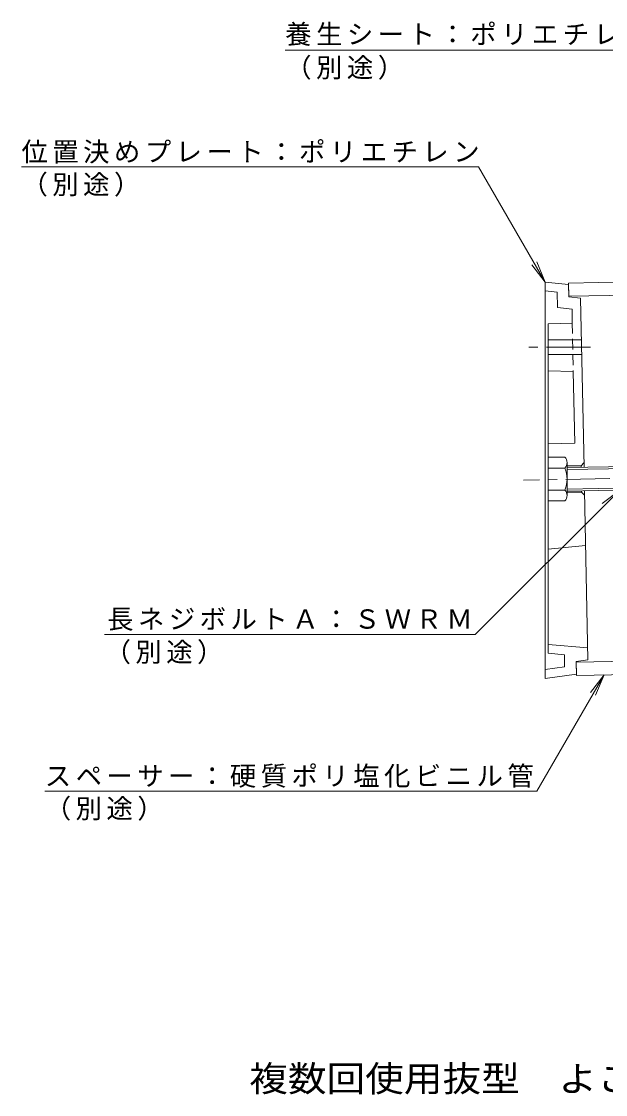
# Model space of a CAD drawing. Units: millimetres at full size, sheet at 1:3, with parts at other scales. Extents: x -328 to 269, y -404 to 363.
# Drawn here: x -328.3 to -128.8, y -404.3 to -38 of the extents above; entities that cross this region are included whole.
import ezdxf
from ezdxf.enums import TextEntityAlignment as Align

# ---------------------------------------------------------------- set-up
doc = ezdxf.new("R2010")
doc.units = ezdxf.units.MM
doc.header["$LTSCALE"] = 3
doc.linetypes.add('CHAIN1', pattern=[8, 5, -1, 1, -1])
doc.linetypes.add('DASHED1', pattern=[1.8, 1.2, -0.6])
for name, color, linetype, lineweight in [('0-0_通り芯', 3, 'Continuous', 9), ('0-8_041', 3, 'Continuous', 9), ('0-9_051', 2, 'Continuous', 9), ('0-D_087', 4, 'Continuous', 9), ('1-5_1-5ﾚｲﾔ', 7, 'Continuous', 9)]:
    doc.layers.add(name, color=color, linetype=linetype, lineweight=lineweight)
doc.layers.add('F-5_F-5ﾚｲﾔ', color=2, linetype='Continuous')
doc.styles.add('ＭＳ ゴシック', font='')
doc.styles.get('ＭＳ ゴシック').set_extended_font_data('MS Gothic')

msp = doc.modelspace()

# ---------------------------------------------------------------- linework, layer by layer
at = {"layer": '0-0_通り芯', "linetype": 'CHAIN1'}
msp.add_line((-31.42, -192.042), (-156.841, -194.596), dxfattribs=at)
at = {"layer": '0-8_041'}
for p, q in [((-141.442, -127.769), (-149.461, -126.949)), ((-149.461, -126.949), (-149.461, -262.28)), ((-141.442, -127.769), (-141.356, -132.018)), ((-145.39, -130.381), (-149.461, -129.965)), ((-145.39, -130.381), (-145.283, -135.63)), ((-137.347, -132.436), (-141.356, -132.018)), ((-137.347, -132.436), (-136.171, -190.174)), ((-140.271, -136.153), (-145.283, -135.63)), ((-148.461, -141.183), (-148.461, -253.649)), ((-137.056, -146.683), (-148.461, -146.683)), ((-136.955, -151.683), (-148.461, -151.683)), ((-148.461, -157.183), (-139.838, -157.433)), ((-139.838, -157.433), (-139.339, -181.923)), ((-139.339, -181.923), (-148.461, -182.173)), ((-137.181, -189.673), (-141.961, -189.673)), ((-137.181, -189.673), (-136.202, -188.653)), ((-137.181, -189.673), (-137.17, -190.195)), ((-136.998, -198.673), (-141.961, -198.673)), ((-137.008, -198.193), (-136.998, -198.673)), ((-136.998, -198.673), (-135.978, -199.653)), ((-136.008, -198.173), (-134.832, -255.911)), ((-135.628, -216.832), (-148.461, -218.093)), ((-134.914, -251.861), (-148.461, -250.637)), ((-142.869, -254.155), (-148.461, -253.649)), ((-134.832, -255.911), (-138.821, -256.492)), ((-138.821, -256.492), (-138.734, -260.741)), ((-138.734, -260.741), (-149.461, -262.28))]:
    msp.add_line(p, q, dxfattribs=at)
at = {"layer": '0-8_041', "linetype": 'DASHED1'}
msp.add_line((-140.174, -140.933), (-139.838, -157.433), dxfattribs=at)
at = {"layer": '0-8_041', "linetype": 'CHAIN1'}
msp.add_line((-133.978, -149.183), (-155.376, -149.183), dxfattribs=at)
at = {"layer": '0-8_041', "color": 6}
for p, q in [((-142.682, -186.673), (-148.461, -186.673)), ((-148.461, -201.673), (-148.461, -186.673)), ((-142.682, -190.426), (-148.461, -190.426)), ((-141.961, -199.797), (-141.961, -188.55)), ((-142.682, -197.921), (-148.461, -197.921)), ((-142.682, -201.673), (-148.461, -201.673))]:
    msp.add_line(p, q, dxfattribs=at)
at = {"layer": '0-8_041'}
for points in [[(-140.271, -136.153), (-140.174, -140.933), (-148.461, -141.183)], [(-142.869, -254.155), (-142.785, -258.292), (-149.461, -259.25)]]:
    msp.add_lwpolyline(points, dxfattribs=at)
at = {"layer": '0-8_041', "color": 6}
for centre, radius, start, end in [((-144.761, -188.55), 2.8, 317.9258, 42.07436), ((-152.05, -194.173), 10.089, 338.19789, 21.80217), ((-144.761, -199.797), 2.8, 317.92545, 42.07451)]:
    msp.add_arc(centre, radius, start, end, dxfattribs=at)
at = {"layer": '0-9_051'}
for p, q in [((-38.897, -188.193), (-141.961, -190.292)), ((-38.207, -188.856), (-141.961, -190.969)), ((-38.071, -195.501), (-141.961, -197.617)), ((-38.734, -196.192), (-141.961, -198.294))]:
    msp.add_line(p, q, dxfattribs=at)
at = {"layer": '0-D_087'}
for p, q in [((-141.453, -127.269), (-82.564, -126.07)), ((-141.361, -131.768), (-141.453, -127.269)), ((-141.361, -131.768), (-82.472, -130.569)), ((-138.816, -256.742), (-79.927, -255.543)), ((-138.724, -261.241), (-138.816, -256.742)), ((-138.724, -261.241), (-79.836, -260.042))]:
    msp.add_line(p, q, dxfattribs=at)
at = {"layer": '1-5_1-5ﾚｲﾔ'}
for p, q in [((-72.668, -47.729), (-238.196, -47.729)), ((-172.158, -87.636), (-328.253, -87.636)), ((-172.158, -87.636), (-149.461, -126.949)), ((-149.461, -126.949), (-152.331, -120.02)), ((-149.461, -126.949), (-154.026, -120.999)), ((-299.876, -247.264), (-173.328, -247.264)), ((-129.343, -261.05), (-132.213, -267.979)), ((-152.229, -300.69), (-320.29, -300.69))]:
    msp.add_line(p, q, dxfattribs=at)
for points in [[(-173.328, -247.264), (-123.991, -197.928), (-129.942, -202.494)], [(-152.229, -300.69), (-129.343, -261.05), (-133.909, -267)]]:
    msp.add_lwpolyline(points, dxfattribs=at)

# ---------------------------------------------------------------- texts
at = {"layer": '1-5_1-5ﾚｲﾔ', "char_height": 6.598, "attachment_point": 7, "style": 'ＭＳ ゴシック'}
for s, insert in [('\\T1.17;養生シート：ポリエチレンフォーム', (-238.196, -46.327)), ('\\T1.17;（別途）', (-238.196, -57.858)), ('\\T1.17;位置決めプレート：ポリエチレン', (-328.253, -86.476)), ('\\T1.17;（別途）', (-328.253, -97.765)), ('\\T1.17;長ネジボルトＡ：ＳＷＲＭ', (-298.988, -246.009)), ('\\T1.17;（別途）', (-299.876, -257.393)), ('\\T1.17;スペーサー：硬質ポリ塩化ビニル管', (-320.29, -299.583)), ('\\T1.17;（別途）', (-320.29, -310.819))]:
    msp.add_mtext(s, dxfattribs=dict(at, insert=insert))
at = {"layer": 'F-5_F-5ﾚｲﾔ', "style": 'ＭＳ ゴシック', "width": 1.1}
msp.add_text('複数回使用抜型\u3000よこ引き排水用\u3000ＣＷ－１００－３０', height=8.798, dxfattribs=at).set_placement((-250.5, -405.932), align=Align.BOTTOM_LEFT)

doc.saveas('drawing.dxf')
